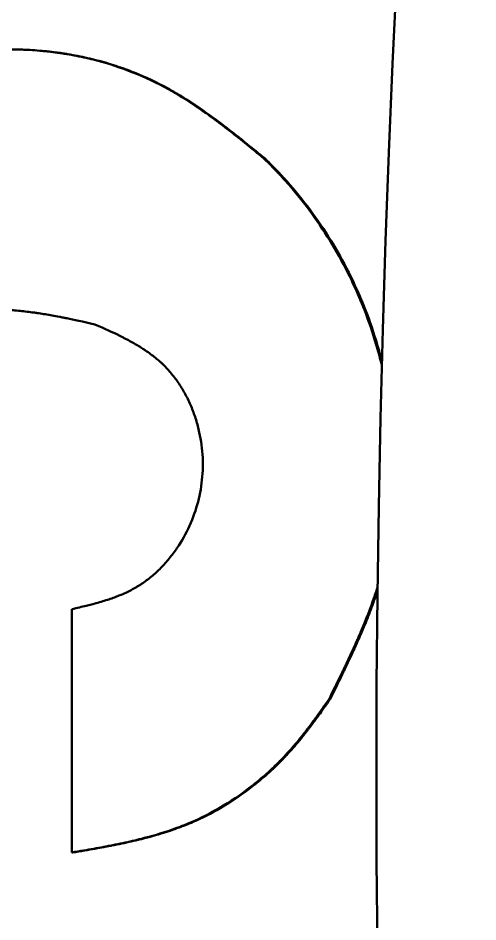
# Model space of a CAD drawing. Header units: millimetres. Extents: x 1510 to 10524, y 7125 to 13164.
# Drawn here: x 7916.518 to 7917.271, y 12629.398 to 12630.881 of the extents above; entities that cross this region are included whole.
import ezdxf

# ---------------------------------------------------------------- set-up
doc = ezdxf.new("R2010")
doc.units = ezdxf.units.MM
doc.header["$LTSCALE"] = 4
doc.layers.add('Visible (ISO)', color=7, linetype='Continuous', lineweight=50)

msp = doc.modelspace()

# ---------------------------------------------------------------- linework, layer by layer
at = {"layer": 'Visible (ISO)'}
for p, q in [((7916.5548, 12630.8271), (7916.5566, 12630.827)), ((7916.9224, 12630.6502), (7916.9206, 12630.6504)), ((7917.0291, 12629.7639), (7917.0274, 12629.7639)), ((7916.6073, 12629.5121), (7916.6056, 12629.5121))]:
    msp.add_line(p, q, dxfattribs=at)
msp.add_arc((7942.8048, 12629.6437), 25.7, 159.16048, 200.83952, dxfattribs=at)
msp.add_ellipse((7929.9985, 12629.6437), major_axis=(-0.0001, 76.875), ratio=0.174216, start_param=1.567316, end_param=1.572509, dxfattribs=at)
for points, knots in [([(7916.4526, 12630.8286), (7916.467, 12630.8289), (7916.4777, 12630.8292), (7916.4847, 12630.8293), (7916.4849, 12630.8293), (7916.4854, 12630.8293), (7916.4858, 12630.8293), (7916.4862, 12630.8293), (7916.4865, 12630.8293), (7916.4869, 12630.8293), (7916.4876, 12630.8293), (7916.4884, 12630.8293), (7916.4891, 12630.8293), (7916.4905, 12630.8293), (7916.4919, 12630.8294), (7916.4934, 12630.8294), (7916.4962, 12630.8294), (7916.4989, 12630.8294), (7916.5016, 12630.8294), (7916.5069, 12630.8294), (7916.512, 12630.8293), (7916.5168, 12630.8292), (7916.5174, 12630.8292), (7916.5181, 12630.8292), (7916.5188, 12630.8292), (7916.5195, 12630.8292), (7916.5202, 12630.8291), (7916.5209, 12630.8291), (7916.5222, 12630.8291), (7916.5236, 12630.829), (7916.5249, 12630.829), (7916.5276, 12630.8289), (7916.5304, 12630.8288), (7916.5331, 12630.8286), (7916.5385, 12630.8284), (7916.5438, 12630.828), (7916.5492, 12630.8276), (7916.5599, 12630.8268), (7916.5705, 12630.8256), (7916.581, 12630.8242), (7916.5837, 12630.8238), (7916.5865, 12630.8234), (7916.5892, 12630.823), (7916.592, 12630.8226), (7916.5947, 12630.8222), (7916.5974, 12630.8217), (7916.6028, 12630.8208), (7916.6082, 12630.8198), (7916.6135, 12630.8188), (7916.6242, 12630.8167), (7916.6347, 12630.8143), (7916.6452, 12630.8116), (7916.666, 12630.8061), (7916.6863, 12630.7995), (7916.706, 12630.7916), (7916.7258, 12630.7838), (7916.7452, 12630.7745), (7916.764, 12630.764), (7916.7652, 12630.7634), (7916.7662, 12630.7628), (7916.7673, 12630.7622), (7916.7684, 12630.7616), (7916.7695, 12630.7609), (7916.7706, 12630.7603), (7916.7728, 12630.759), (7916.775, 12630.7577), (7916.7772, 12630.7564), (7916.7817, 12630.7538), (7916.7862, 12630.751), (7916.7907, 12630.7482), (7916.7998, 12630.7425), (7916.809, 12630.7364), (7916.8183, 12630.7299), (7916.8189, 12630.7295), (7916.8193, 12630.7292), (7916.8198, 12630.7288), (7916.8203, 12630.7285), (7916.8208, 12630.7281), (7916.8213, 12630.7278), (7916.8223, 12630.7271), (7916.8233, 12630.7264), (7916.8243, 12630.7256), (7916.8263, 12630.7242), (7916.8284, 12630.7227), (7916.8305, 12630.7213), (7916.8346, 12630.7183), (7916.8388, 12630.7152), (7916.8431, 12630.7119), (7916.8518, 12630.7055), (7916.8608, 12630.6986), (7916.8701, 12630.6912), (7916.8707, 12630.6908), (7916.8709, 12630.6906), (7916.8713, 12630.6903), (7916.8717, 12630.69), (7916.8721, 12630.6897), (7916.8725, 12630.6894), (7916.8733, 12630.6887), (7916.8741, 12630.6881), (7916.875, 12630.6874), (7916.8767, 12630.686), (7916.8784, 12630.6846), (7916.8803, 12630.6832), (7916.8839, 12630.6802), (7916.8879, 12630.6771), (7916.8921, 12630.6737), (7916.9005, 12630.6669), (7916.91, 12630.6591), (7916.9206, 12630.6504)], [0, 0, 0, 0, 0.0625, 0.0625, 0.0625, 0.064453, 0.064453, 0.064453, 0.066406, 0.066406, 0.066406, 0.070312, 0.070312, 0.070312, 0.078125, 0.078125, 0.078125, 0.09375, 0.09375, 0.09375, 0.125, 0.125, 0.125, 0.128906, 0.128906, 0.128906, 0.132812, 0.132812, 0.132812, 0.140625, 0.140625, 0.140625, 0.15625, 0.15625, 0.15625, 0.1875, 0.1875, 0.1875, 0.25, 0.25, 0.25, 0.265625, 0.265625, 0.265625, 0.28125, 0.28125, 0.28125, 0.3125, 0.3125, 0.3125, 0.375, 0.375, 0.375, 0.5, 0.5, 0.5, 0.625, 0.625, 0.625, 0.632812, 0.632812, 0.632812, 0.640625, 0.640625, 0.640625, 0.65625, 0.65625, 0.65625, 0.6875, 0.6875, 0.6875, 0.75, 0.75, 0.75, 0.753906, 0.753906, 0.753906, 0.757812, 0.757812, 0.757812, 0.765625, 0.765625, 0.765625, 0.78125, 0.78125, 0.78125, 0.8125, 0.8125, 0.8125, 0.875, 0.875, 0.875, 0.878906, 0.878906, 0.878906, 0.882812, 0.882812, 0.882812, 0.890625, 0.890625, 0.890625, 0.90625, 0.90625, 0.90625, 0.9375, 0.9375, 0.9375, 1, 1, 1, 1]), ([(7916.5566, 12630.827), (7916.56, 12630.8267), (7916.5635, 12630.8263), (7916.5669, 12630.826), (7916.5722, 12630.8254), (7916.5773, 12630.8248), (7916.5828, 12630.824), (7916.5854, 12630.8237), (7916.5883, 12630.8233), (7916.591, 12630.8229), (7916.5937, 12630.8225), (7916.5964, 12630.822), (7916.5991, 12630.8216), (7916.6046, 12630.8207), (7916.6099, 12630.8197), (7916.6152, 12630.8186), (7916.6259, 12630.8165), (7916.6364, 12630.8141), (7916.6469, 12630.8114), (7916.6573, 12630.8087), (7916.6676, 12630.8057), (7916.6777, 12630.8023), (7916.6879, 12630.799), (7916.6985, 12630.7951), (7916.7077, 12630.7915), (7916.7262, 12630.7841), (7916.7448, 12630.7754), (7916.7635, 12630.7651), (7916.7643, 12630.7647), (7916.765, 12630.7643), (7916.7657, 12630.7639), (7916.7669, 12630.7632), (7916.7679, 12630.7627), (7916.769, 12630.762), (7916.7701, 12630.7614), (7916.7712, 12630.7608), (7916.7723, 12630.7602), (7916.7745, 12630.7589), (7916.7767, 12630.7576), (7916.779, 12630.7563), (7916.7832, 12630.7538), (7916.7875, 12630.7511), (7916.7917, 12630.7485), (7916.8005, 12630.743), (7916.8094, 12630.7371), (7916.8183, 12630.731), (7916.8189, 12630.7305), (7916.8196, 12630.7301), (7916.8201, 12630.7297), (7916.8206, 12630.7293), (7916.821, 12630.729), (7916.8215, 12630.7287), (7916.822, 12630.7283), (7916.8225, 12630.728), (7916.823, 12630.7276), (7916.824, 12630.727), (7916.825, 12630.7262), (7916.8261, 12630.7255), (7916.828, 12630.7241), (7916.8301, 12630.7226), (7916.8322, 12630.7211), (7916.8363, 12630.7181), (7916.8407, 12630.7149), (7916.8449, 12630.7118), (7916.8532, 12630.7056), (7916.8619, 12630.6989), (7916.871, 12630.6918), (7916.8713, 12630.6916), (7916.8717, 12630.6913), (7916.8718, 12630.6911), (7916.8724, 12630.6907), (7916.8726, 12630.6905), (7916.873, 12630.6902), (7916.8734, 12630.6899), (7916.8738, 12630.6895), (7916.8742, 12630.6892), (7916.875, 12630.6886), (7916.8758, 12630.6879), (7916.8767, 12630.6872), (7916.8783, 12630.686), (7916.8801, 12630.6846), (7916.882, 12630.683), (7916.8854, 12630.6803), (7916.8894, 12630.6771), (7916.8938, 12630.6735), (7916.9023, 12630.6666), (7916.9126, 12630.6583), (7916.9224, 12630.6502)], [0.1984765, 0.1984765, 0.1984765, 0.1984765, 0.21875, 0.21875, 0.21875, 0.25, 0.25, 0.25, 0.2651357, 0.2651357, 0.2651357, 0.2805214, 0.2805214, 0.2805214, 0.3118446, 0.3118446, 0.3118446, 0.3750122, 0.3750122, 0.3750122, 0.4375, 0.4375, 0.4375, 0.5, 0.5, 0.5, 0.625, 0.625, 0.625, 0.6298656, 0.6298656, 0.6298656, 0.6375061, 0.6375061, 0.6375061, 0.6449936, 0.6449936, 0.6449936, 0.6596991, 0.6596991, 0.6596991, 0.6875, 0.6875, 0.6875, 0.7460937, 0.7460937, 0.7460937, 0.75, 0.75, 0.75, 0.75451, 0.75451, 0.75451, 0.758825, 0.758825, 0.758825, 0.7670284, 0.7670284, 0.7670284, 0.7824237, 0.7824237, 0.7824237, 0.812512, 0.812512, 0.812512, 0.8730469, 0.8730469, 0.8730469, 0.875, 0.875, 0.875, 0.8806275, 0.8806275, 0.8806275, 0.8858464, 0.8858464, 0.8858464, 0.8954192, 0.8954192, 0.8954192, 0.9124125, 0.9124125, 0.9124125, 0.9423126, 0.9423126, 0.9423126, 1, 1, 1, 1]), ([(7916.9206, 12630.6504), (7916.9292, 12630.642), (7916.9361, 12630.6349), (7916.9416, 12630.6291), (7916.9419, 12630.6288), (7916.9424, 12630.6282), (7916.9429, 12630.6278), (7916.9433, 12630.6273), (7916.9437, 12630.6269), (7916.9441, 12630.6264), (7916.945, 12630.6255), (7916.9458, 12630.6246), (7916.9467, 12630.6237), (7916.9484, 12630.6219), (7916.9501, 12630.62), (7916.9517, 12630.6182), (7916.9551, 12630.6145), (7916.9584, 12630.6108), (7916.9617, 12630.607), (7916.9748, 12630.5919), (7916.9872, 12630.5762), (7916.9989, 12630.56), (7917.0225, 12630.5275), (7917.0433, 12630.4931), (7917.061, 12630.457), (7917.0654, 12630.4479), (7917.0696, 12630.4389), (7917.0736, 12630.4298), (7917.0776, 12630.4206), (7917.0815, 12630.4114), (7917.0851, 12630.402), (7917.0924, 12630.3834), (7917.0989, 12630.3643), (7917.1046, 12630.3449), (7917.1075, 12630.3352), (7917.1101, 12630.3256), (7917.1125, 12630.3159), (7917.1129, 12630.3146), (7917.1132, 12630.3134), (7917.1135, 12630.3121)], [0, 0, 0, 0, 0.03125, 0.03125, 0.03125, 0.0332031, 0.0332031, 0.0332031, 0.0351562, 0.0351562, 0.0351562, 0.0390625, 0.0390625, 0.0390625, 0.046875, 0.046875, 0.046875, 0.0625, 0.0625, 0.0625, 0.125, 0.125, 0.125, 0.25, 0.25, 0.25, 0.28125, 0.28125, 0.28125, 0.3125, 0.3125, 0.3125, 0.375, 0.375, 0.375, 0.40625, 0.40625, 0.40625, 0.4102352, 0.4102352, 0.4102352, 0.4102352]), ([(7916.9224, 12630.6502), (7916.9266, 12630.646), (7916.9305, 12630.6422), (7916.934, 12630.6386), (7916.937, 12630.6355), (7916.9398, 12630.6327), (7916.9423, 12630.6301), (7916.9426, 12630.6298), (7916.9429, 12630.6295), (7916.9433, 12630.629), (7916.9437, 12630.6287), (7916.9442, 12630.6281), (7916.9446, 12630.6277), (7916.945, 12630.6272), (7916.9455, 12630.6267), (7916.9459, 12630.6263), (7916.9468, 12630.6254), (7916.9476, 12630.6245), (7916.9484, 12630.6236), (7916.9502, 12630.6216), (7916.9519, 12630.6198), (7916.9535, 12630.6181), (7916.9568, 12630.6143), (7916.9599, 12630.6109), (7916.9634, 12630.6069), (7916.9765, 12630.5918), (7916.9889, 12630.5762), (7917.0007, 12630.5599), (7917.0125, 12630.5436), (7917.0236, 12630.5268), (7917.0339, 12630.5097), (7917.0442, 12630.4925), (7917.0539, 12630.4748), (7917.0627, 12630.4568), (7917.0671, 12630.4479), (7917.0713, 12630.4388), (7917.0754, 12630.4297), (7917.0794, 12630.4205), (7917.0832, 12630.4112), (7917.0868, 12630.4019), (7917.0941, 12630.3833), (7917.1007, 12630.364), (7917.1063, 12630.3448), (7917.1089, 12630.336), (7917.1114, 12630.3272), (7917.1136, 12630.3183)], [0, 0, 0, 0, 0.015625, 0.015625, 0.015625, 0.0292433, 0.0292433, 0.0292433, 0.03125, 0.03125, 0.03125, 0.0328366, 0.0328366, 0.0328366, 0.0344887, 0.0344887, 0.0344887, 0.0379968, 0.0379968, 0.0379968, 0.0458017, 0.0458017, 0.0458017, 0.0625, 0.0625, 0.0625, 0.125, 0.125, 0.125, 0.1875, 0.1875, 0.1875, 0.25, 0.25, 0.25, 0.2812966, 0.2812966, 0.2812966, 0.3125004, 0.3125004, 0.3125004, 0.375, 0.375, 0.375, 0.4035941, 0.4035941, 0.4035941, 0.4035941]), ([(7916.6437, 12630.3784), (7916.6237, 12630.3829), (7916.6084, 12630.3862), (7916.5978, 12630.3883), (7916.5975, 12630.3884), (7916.5967, 12630.3885), (7916.5962, 12630.3886), (7916.5957, 12630.3887), (7916.5952, 12630.3888), (7916.5946, 12630.3889), (7916.5936, 12630.3892), (7916.5926, 12630.3894), (7916.5915, 12630.3896), (7916.5895, 12630.39), (7916.5874, 12630.3904), (7916.5854, 12630.3908), (7916.5814, 12630.3915), (7916.5774, 12630.3923), (7916.5736, 12630.393), (7916.5659, 12630.3943), (7916.5586, 12630.3956), (7916.5517, 12630.3966), (7916.55, 12630.3969), (7916.5481, 12630.3971), (7916.5463, 12630.3974), (7916.5444, 12630.3977), (7916.5426, 12630.3979), (7916.5407, 12630.3981), (7916.537, 12630.3986), (7916.5333, 12630.3991), (7916.5296, 12630.3995), (7916.5221, 12630.4004), (7916.5144, 12630.4011), (7916.5067, 12630.4017), (7916.4912, 12630.4029), (7916.4753, 12630.4035), (7916.4589, 12630.4037), (7916.4584, 12630.4037), (7916.4581, 12630.4037), (7916.4576, 12630.4037), (7916.4572, 12630.4037), (7916.4568, 12630.4037), (7916.4563, 12630.4037), (7916.4555, 12630.4037), (7916.4546, 12630.4037), (7916.4537, 12630.4037), (7916.452, 12630.4037), (7916.4502, 12630.4037), (7916.4485, 12630.4037), (7916.4449, 12630.4037), (7916.4413, 12630.4037), (7916.4376, 12630.4036), (7916.4303, 12630.4035), (7916.4227, 12630.4033), (7916.4149, 12630.403), (7916.3993, 12630.4024), (7916.3828, 12630.4015), (7916.3653, 12630.4002), (7916.3647, 12630.4001), (7916.3644, 12630.4001), (7916.364, 12630.4001), (7916.3635, 12630.4), (7916.3631, 12630.4), (7916.3626, 12630.4), (7916.3618, 12630.3999), (7916.3609, 12630.3998), (7916.36, 12630.3998), (7916.3582, 12630.3996), (7916.3564, 12630.3995), (7916.3546, 12630.3993), (7916.3509, 12630.399), (7916.3471, 12630.3987), (7916.3432, 12630.3984), (7916.3353, 12630.3977), (7916.327, 12630.3969), (7916.3182, 12630.3961), (7916.3171, 12630.396), (7916.317, 12630.3959), (7916.3164, 12630.3959), (7916.3158, 12630.3958), (7916.3151, 12630.3958), (7916.3144, 12630.3957), (7916.313, 12630.3955), (7916.3115, 12630.3954), (7916.31, 12630.3952), (7916.3068, 12630.3949), (7916.3033, 12630.3946), (7916.2994, 12630.3942), (7916.2915, 12630.3934), (7916.2821, 12630.3924), (7916.2712, 12630.3913)], [0, 0, 0, 0, 0.125, 0.125, 0.125, 0.128906, 0.128906, 0.128906, 0.132812, 0.132812, 0.132812, 0.140625, 0.140625, 0.140625, 0.15625, 0.15625, 0.15625, 0.1875, 0.1875, 0.1875, 0.25, 0.25, 0.25, 0.265625, 0.265625, 0.265625, 0.28125, 0.28125, 0.28125, 0.3125, 0.3125, 0.3125, 0.375, 0.375, 0.375, 0.5, 0.5, 0.5, 0.503906, 0.503906, 0.503906, 0.507812, 0.507812, 0.507812, 0.515625, 0.515625, 0.515625, 0.53125, 0.53125, 0.53125, 0.5625, 0.5625, 0.5625, 0.625, 0.625, 0.625, 0.75, 0.75, 0.75, 0.753906, 0.753906, 0.753906, 0.757812, 0.757812, 0.757812, 0.765625, 0.765625, 0.765625, 0.78125, 0.78125, 0.78125, 0.8125, 0.8125, 0.8125, 0.875, 0.875, 0.875, 0.882812, 0.882812, 0.882812, 0.890625, 0.890625, 0.890625, 0.90625, 0.90625, 0.90625, 0.9375, 0.9375, 0.9375, 1, 1, 1, 1]), ([(7916.6057, 12629.9113), (7916.6146, 12629.9133), (7916.6223, 12629.9152), (7916.6324, 12629.9176), (7916.6354, 12629.9184), (7916.6396, 12629.9195), (7916.6409, 12629.9198), (7916.6428, 12629.9203), (7916.6439, 12629.9206), (7916.6449, 12629.9209), (7916.6455, 12629.921), (7916.6455, 12629.921), (7916.6531, 12629.9231), (7916.66, 12629.9252), (7916.6696, 12629.9284), (7916.6727, 12629.9295), (7916.6772, 12629.9311), (7916.6798, 12629.9321), (7916.6823, 12629.9331), (7916.6837, 12629.9337), (7916.684, 12629.9338), (7916.691, 12629.9366), (7916.6972, 12629.9395), (7916.7061, 12629.9442), (7916.709, 12629.9459), (7916.7133, 12629.9484), (7916.7147, 12629.9492), (7916.7174, 12629.951), (7916.7187, 12629.9518), (7916.7257, 12629.9565), (7916.7311, 12629.9605), (7916.7389, 12629.9671), (7916.7415, 12629.9693), (7916.7466, 12629.974), (7916.7492, 12629.9765), (7916.7565, 12629.9839), (7916.7611, 12629.989), (7916.7699, 12629.9998), (7916.7741, 12630.0055), (7916.786, 12630.0229), (7916.7929, 12630.0352), (7916.8102, 12630.0736), (7916.8172, 12630.1003), (7916.8207, 12630.1424), (7916.8207, 12630.1564), (7916.8182, 12630.1841), (7916.8158, 12630.1978), (7916.8104, 12630.2185), (7916.8083, 12630.2252), (7916.8047, 12630.2351), (7916.8035, 12630.2384), (7916.8008, 12630.2449), (7916.7994, 12630.248), (7916.795, 12630.2577), (7916.7917, 12630.2639), (7916.7848, 12630.2759), (7916.7811, 12630.2816), (7916.7731, 12630.2927), (7916.7688, 12630.298), (7916.762, 12630.3056), (7916.7597, 12630.308), (7916.7562, 12630.3116), (7916.755, 12630.3128), (7916.7531, 12630.3145), (7916.7525, 12630.3151), (7916.7513, 12630.3162), (7916.7506, 12630.3168), (7916.7454, 12630.3215), (7916.7403, 12630.3256), (7916.7322, 12630.3316), (7916.7294, 12630.3335), (7916.7251, 12630.3365), (7916.7225, 12630.3382), (7916.7199, 12630.3398), (7916.7184, 12630.3408), (7916.7179, 12630.3411), (7916.7125, 12630.3445), (7916.7069, 12630.3477), (7916.6979, 12630.3526), (7916.6948, 12630.3543), (7916.69, 12630.3567), (7916.6869, 12630.3583), (7916.6837, 12630.3599), (7916.682, 12630.3607), (7916.6817, 12630.3609), (7916.673, 12630.3651), (7916.6604, 12630.3709), (7916.6437, 12630.3784)], [0, 0, 0, 0, 0.03125, 0.03125, 0.046875, 0.046875, 0.054688, 0.054688, 0.058594, 0.061523, 0.061523, 0.0625, 0.0625, 0.09375, 0.09375, 0.109375, 0.109375, 0.117188, 0.123047, 0.123047, 0.125, 0.125, 0.15625, 0.15625, 0.171875, 0.171875, 0.179688, 0.179688, 0.1875, 0.1875, 0.21875, 0.21875, 0.234375, 0.234375, 0.25, 0.25, 0.28125, 0.28125, 0.3125, 0.3125, 0.375, 0.375, 0.5, 0.5, 0.5625, 0.5625, 0.625, 0.625, 0.65625, 0.65625, 0.671875, 0.671875, 0.6875, 0.6875, 0.71875, 0.71875, 0.75, 0.75, 0.78125, 0.78125, 0.796875, 0.796875, 0.804688, 0.804688, 0.808594, 0.808594, 0.8125, 0.8125, 0.84375, 0.84375, 0.859375, 0.859375, 0.867188, 0.873047, 0.873047, 0.875, 0.875, 0.90625, 0.90625, 0.921875, 0.921875, 0.929688, 0.936523, 0.936523, 0.9375, 0.9375, 1, 1, 1, 1]), ([(7917.1066, 12629.947), (7917.105, 12629.9421), (7917.1033, 12629.9371), (7917.1016, 12629.932), (7917.0951, 12629.9132), (7917.0875, 12629.8936), (7917.0788, 12629.8732), (7917.0785, 12629.8726), (7917.0783, 12629.8721), (7917.0781, 12629.8716), (7917.0779, 12629.8711), (7917.0777, 12629.8706), (7917.0774, 12629.8701), (7917.077, 12629.869), (7917.0765, 12629.8679), (7917.0761, 12629.8669), (7917.0751, 12629.8648), (7917.0742, 12629.8626), (7917.0732, 12629.8604), (7917.0713, 12629.8561), (7917.0693, 12629.8516), (7917.0672, 12629.847), (7917.0631, 12629.8379), (7917.0586, 12629.8283), (7917.0539, 12629.8183), (7917.0536, 12629.8177), (7917.0534, 12629.8174), (7917.0532, 12629.817), (7917.053, 12629.8166), (7917.0528, 12629.8161), (7917.0526, 12629.8157), (7917.0522, 12629.8148), (7917.0517, 12629.8139), (7917.0513, 12629.8129), (7917.0504, 12629.8111), (7917.0495, 12629.8092), (7917.0485, 12629.8072), (7917.0466, 12629.8032), (7917.0445, 12629.7989), (7917.0423, 12629.7944), (7917.0379, 12629.7853), (7917.0329, 12629.7752), (7917.0274, 12629.7639)], [0.7957285, 0.7957285, 0.7957285, 0.7957285, 0.8125, 0.8125, 0.8125, 0.875, 0.875, 0.875, 0.8769531, 0.8769531, 0.8769531, 0.8789062, 0.8789062, 0.8789062, 0.8828125, 0.8828125, 0.8828125, 0.890625, 0.890625, 0.890625, 0.90625, 0.90625, 0.90625, 0.9375, 0.9375, 0.9375, 0.9394531, 0.9394531, 0.9394531, 0.9414062, 0.9414062, 0.9414062, 0.9453125, 0.9453125, 0.9453125, 0.953125, 0.953125, 0.953125, 0.96875, 0.96875, 0.96875, 1, 1, 1, 1]), ([(7917.1065, 12629.9414), (7917.1055, 12629.9383), (7917.1044, 12629.9351), (7917.1033, 12629.932), (7917.1001, 12629.9226), (7917.0966, 12629.9129), (7917.0928, 12629.9031), (7917.0892, 12629.8939), (7917.0854, 12629.8846), (7917.0813, 12629.8751), (7917.0811, 12629.8744), (7917.0807, 12629.8737), (7917.0805, 12629.8732), (7917.0803, 12629.8725), (7917.0801, 12629.8721), (7917.0799, 12629.8716), (7917.0796, 12629.8711), (7917.0794, 12629.8706), (7917.0792, 12629.87), (7917.0787, 12629.869), (7917.0783, 12629.868), (7917.0778, 12629.8669), (7917.0769, 12629.8648), (7917.076, 12629.8626), (7917.075, 12629.8604), (7917.073, 12629.856), (7917.071, 12629.8514), (7917.069, 12629.847), (7917.0651, 12629.8384), (7917.0609, 12629.8295), (7917.0565, 12629.8202), (7917.0562, 12629.8195), (7917.0558, 12629.8187), (7917.0556, 12629.8183), (7917.0553, 12629.8177), (7917.0552, 12629.8174), (7917.055, 12629.817), (7917.0548, 12629.8166), (7917.0546, 12629.8161), (7917.0543, 12629.8157), (7917.0539, 12629.8148), (7917.0535, 12629.8139), (7917.053, 12629.8129), (7917.0522, 12629.8112), (7917.0513, 12629.8093), (7917.0503, 12629.8072), (7917.0484, 12629.8034), (7917.0464, 12629.7991), (7917.0441, 12629.7944), (7917.0396, 12629.7852), (7917.0342, 12629.7743), (7917.0291, 12629.7639)], [0.8021098, 0.8021098, 0.8021098, 0.8021098, 0.8125028, 0.8125028, 0.8125028, 0.84375, 0.84375, 0.84375, 0.8730469, 0.8730469, 0.8730469, 0.875, 0.875, 0.875, 0.8773222, 0.8773222, 0.8773222, 0.8795197, 0.8795197, 0.8795197, 0.8836524, 0.8836524, 0.8836524, 0.8913183, 0.8913183, 0.8913183, 0.9062545, 0.9062545, 0.9062545, 0.9355469, 0.9355469, 0.9355469, 0.9375, 0.9375, 0.9375, 0.9402352, 0.9402352, 0.9402352, 0.942793, 0.942793, 0.942793, 0.9475222, 0.9475222, 0.9475222, 0.9559926, 0.9559926, 0.9559926, 0.9710063, 0.9710063, 0.9710063, 1, 1, 1, 1]), ([(7917.0274, 12629.7639), (7917.0196, 12629.7529), (7917.0135, 12629.7442), (7917.0089, 12629.7378), (7917.0088, 12629.7376), (7917.0085, 12629.7372), (7917.0083, 12629.7369), (7917.0081, 12629.7366), (7917.0079, 12629.7364), (7917.0076, 12629.7361), (7917.0072, 12629.7355), (7917.0068, 12629.7349), (7917.0064, 12629.7343), (7917.0055, 12629.7331), (7917.0047, 12629.732), (7917.0039, 12629.7309), (7917.0022, 12629.7286), (7917.0006, 12629.7264), (7916.999, 12629.7243), (7916.9959, 12629.72), (7916.9928, 12629.716), (7916.9899, 12629.7122), (7916.9896, 12629.7117), (7916.9891, 12629.7111), (7916.9886, 12629.7105), (7916.9882, 12629.7099), (7916.9878, 12629.7094), (7916.9873, 12629.7088), (7916.9865, 12629.7077), (7916.9856, 12629.7066), (7916.9848, 12629.7055), (7916.983, 12629.7033), (7916.9813, 12629.7012), (7916.9796, 12629.699), (7916.9761, 12629.6948), (7916.9726, 12629.6906), (7916.9691, 12629.6866), (7916.9622, 12629.6785), (7916.9552, 12629.6709), (7916.9482, 12629.6637), (7916.9473, 12629.6628), (7916.9463, 12629.6618), (7916.9453, 12629.6608), (7916.9444, 12629.6599), (7916.9434, 12629.6589), (7916.9425, 12629.6579), (7916.9405, 12629.656), (7916.9386, 12629.6542), (7916.9366, 12629.6523), (7916.9327, 12629.6486), (7916.9288, 12629.6449), (7916.9248, 12629.6413), (7916.9168, 12629.6341), (7916.9086, 12629.6273), (7916.9001, 12629.6207), (7916.8833, 12629.6076), (7916.8657, 12629.5956), (7916.8472, 12629.5849), (7916.8288, 12629.5742), (7916.8098, 12629.5649), (7916.7902, 12629.5571), (7916.789, 12629.5566), (7916.7879, 12629.5562), (7916.7867, 12629.5557), (7916.7856, 12629.5553), (7916.7844, 12629.5548), (7916.7833, 12629.5544), (7916.7809, 12629.5535), (7916.7786, 12629.5526), (7916.7762, 12629.5518), (7916.7714, 12629.55), (7916.7665, 12629.5483), (7916.7615, 12629.5467), (7916.7515, 12629.5434), (7916.7411, 12629.5403), (7916.7302, 12629.5374), (7916.7296, 12629.5372), (7916.7291, 12629.5371), (7916.7285, 12629.5369), (7916.728, 12629.5368), (7916.7274, 12629.5366), (7916.7268, 12629.5365), (7916.7257, 12629.5362), (7916.7245, 12629.5359), (7916.7233, 12629.5356), (7916.721, 12629.535), (7916.7186, 12629.5344), (7916.7162, 12629.5338), (7916.7114, 12629.5326), (7916.7064, 12629.5314), (7916.7012, 12629.5302), (7916.6909, 12629.5279), (7916.68, 12629.5256), (7916.6684, 12629.5233), (7916.6677, 12629.5232), (7916.6675, 12629.5232), (7916.667, 12629.5231), (7916.6666, 12629.523), (7916.6661, 12629.5229), (7916.6657, 12629.5228), (7916.6647, 12629.5226), (7916.6637, 12629.5224), (7916.6627, 12629.5222), (7916.6608, 12629.5219), (7916.6587, 12629.5215), (7916.6565, 12629.5211), (7916.6521, 12629.5202), (7916.6472, 12629.5194), (7916.642, 12629.5184), (7916.6315, 12629.5166), (7916.6194, 12629.5144), (7916.6056, 12629.5121)], [0, 0, 0, 0, 0.0625, 0.0625, 0.0625, 0.064453, 0.064453, 0.064453, 0.066406, 0.066406, 0.066406, 0.070312, 0.070312, 0.070312, 0.078125, 0.078125, 0.078125, 0.09375, 0.09375, 0.09375, 0.125, 0.125, 0.125, 0.128906, 0.128906, 0.128906, 0.132812, 0.132812, 0.132812, 0.140625, 0.140625, 0.140625, 0.15625, 0.15625, 0.15625, 0.1875, 0.1875, 0.1875, 0.25, 0.25, 0.25, 0.257812, 0.257812, 0.257812, 0.265625, 0.265625, 0.265625, 0.28125, 0.28125, 0.28125, 0.3125, 0.3125, 0.3125, 0.375, 0.375, 0.375, 0.5, 0.5, 0.5, 0.625, 0.625, 0.625, 0.632812, 0.632812, 0.632812, 0.640625, 0.640625, 0.640625, 0.65625, 0.65625, 0.65625, 0.6875, 0.6875, 0.6875, 0.75, 0.75, 0.75, 0.753906, 0.753906, 0.753906, 0.757812, 0.757812, 0.757812, 0.765625, 0.765625, 0.765625, 0.78125, 0.78125, 0.78125, 0.8125, 0.8125, 0.8125, 0.875, 0.875, 0.875, 0.878906, 0.878906, 0.878906, 0.882812, 0.882812, 0.882812, 0.890625, 0.890625, 0.890625, 0.90625, 0.90625, 0.90625, 0.9375, 0.9375, 0.9375, 1, 1, 1, 1]), ([(7917.0291, 12629.7639), (7917.0223, 12629.7541), (7917.0148, 12629.7436), (7917.0107, 12629.7378), (7917.0105, 12629.7376), (7917.0102, 12629.7372), (7917.01, 12629.7369), (7917.0098, 12629.7366), (7917.0096, 12629.7363), (7917.0094, 12629.736), (7917.0089, 12629.7354), (7917.0085, 12629.7349), (7917.0081, 12629.7343), (7917.0073, 12629.7331), (7917.0064, 12629.732), (7917.0056, 12629.7309), (7917.0039, 12629.7286), (7917.0023, 12629.7264), (7917.0008, 12629.7243), (7917.0002, 12629.7235), (7916.9997, 12629.7228), (7916.9992, 12629.7221), (7916.9978, 12629.7203), (7916.9965, 12629.7185), (7916.9953, 12629.7169), (7916.9942, 12629.7154), (7916.9931, 12629.714), (7916.9921, 12629.7127), (7916.9917, 12629.7122), (7916.9911, 12629.7114), (7916.9904, 12629.7105), (7916.9899, 12629.7099), (7916.9895, 12629.7094), (7916.9891, 12629.7088), (7916.9882, 12629.7077), (7916.9873, 12629.7066), (7916.9865, 12629.7055), (7916.9847, 12629.7032), (7916.983, 12629.7011), (7916.9813, 12629.699), (7916.9778, 12629.6947), (7916.9745, 12629.6908), (7916.9709, 12629.6866), (7916.9674, 12629.6825), (7916.9639, 12629.6786), (7916.9604, 12629.6748), (7916.9587, 12629.6729), (7916.9569, 12629.671), (7916.9552, 12629.6692), (7916.9534, 12629.6673), (7916.9518, 12629.6657), (7916.9499, 12629.6637), (7916.949, 12629.6628), (7916.948, 12629.6618), (7916.9471, 12629.6608), (7916.9461, 12629.6598), (7916.9451, 12629.6589), (7916.9442, 12629.6579), (7916.9422, 12629.656), (7916.9403, 12629.6541), (7916.9384, 12629.6523), (7916.9344, 12629.6485), (7916.9305, 12629.6448), (7916.9265, 12629.6413), (7916.9183, 12629.634), (7916.9102, 12629.6272), (7916.9019, 12629.6207), (7916.885, 12629.6076), (7916.8678, 12629.5959), (7916.849, 12629.5849), (7916.8344, 12629.5765), (7916.8195, 12629.5689), (7916.8042, 12629.5623), (7916.8002, 12629.5605), (7916.7958, 12629.5586), (7916.7919, 12629.5571), (7916.7907, 12629.5566), (7916.7896, 12629.5562), (7916.7885, 12629.5557), (7916.7873, 12629.5553), (7916.7862, 12629.5549), (7916.785, 12629.5544), (7916.7827, 12629.5535), (7916.7803, 12629.5527), (7916.7779, 12629.5518), (7916.7731, 12629.55), (7916.7682, 12629.5483), (7916.7633, 12629.5467), (7916.7583, 12629.5451), (7916.7532, 12629.5435), (7916.748, 12629.5419), (7916.7434, 12629.5406), (7916.7387, 12629.5392), (7916.734, 12629.538), (7916.7333, 12629.5378), (7916.7325, 12629.5376), (7916.732, 12629.5374), (7916.7313, 12629.5372), (7916.7309, 12629.5371), (7916.7303, 12629.537), (7916.7297, 12629.5368), (7916.7291, 12629.5367), (7916.7286, 12629.5365), (7916.7274, 12629.5362), (7916.7263, 12629.5359), (7916.7251, 12629.5356), (7916.7228, 12629.535), (7916.7204, 12629.5344), (7916.7179, 12629.5338), (7916.7131, 12629.5326), (7916.7079, 12629.5314), (7916.703, 12629.5302), (7916.693, 12629.528), (7916.6824, 12629.5257), (7916.6712, 12629.5236), (7916.6709, 12629.5235), (7916.6704, 12629.5234), (7916.6701, 12629.5233), (7916.6695, 12629.5232), (7916.6693, 12629.5232), (7916.6688, 12629.5231), (7916.6683, 12629.523), (7916.6679, 12629.5229), (7916.6674, 12629.5228), (7916.6665, 12629.5226), (7916.6655, 12629.5225), (7916.6645, 12629.5223), (7916.6626, 12629.5219), (7916.6605, 12629.5215), (7916.6582, 12629.5211), (7916.6541, 12629.5203), (7916.6492, 12629.5194), (7916.6437, 12629.5184), (7916.6331, 12629.5165), (7916.62, 12629.5142), (7916.6073, 12629.5121)], [0, 0, 0, 0, 0.053962, 0.053962, 0.053962, 0.055832, 0.055832, 0.055832, 0.057749, 0.057749, 0.057749, 0.061756, 0.061756, 0.061756, 0.070199, 0.070199, 0.070199, 0.087569, 0.087569, 0.087569, 0.09375, 0.09375, 0.09375, 0.109375, 0.109375, 0.109375, 0.123047, 0.123047, 0.123047, 0.128347, 0.128347, 0.128347, 0.131805, 0.131805, 0.131805, 0.139051, 0.139051, 0.139051, 0.154725, 0.154725, 0.154725, 0.187497, 0.187497, 0.187497, 0.21875, 0.21875, 0.21875, 0.234375, 0.234375, 0.234375, 0.25, 0.25, 0.25, 0.257235, 0.257235, 0.257235, 0.264534, 0.264534, 0.264534, 0.279316, 0.279316, 0.279316, 0.309569, 0.309569, 0.309569, 0.372279, 0.372279, 0.372279, 0.5, 0.5, 0.5, 0.598598, 0.598598, 0.598598, 0.625, 0.625, 0.625, 0.633247, 0.633247, 0.633247, 0.641249, 0.641249, 0.641249, 0.656792, 0.656792, 0.656792, 0.687511, 0.687511, 0.687511, 0.71875, 0.71875, 0.71875, 0.746094, 0.746094, 0.746094, 0.75, 0.75, 0.75, 0.754568, 0.754568, 0.754568, 0.758919, 0.758919, 0.758919, 0.767153, 0.767153, 0.767153, 0.782529, 0.782529, 0.782529, 0.812532, 0.812532, 0.812532, 0.873047, 0.873047, 0.873047, 0.875, 0.875, 0.875, 0.880995, 0.880995, 0.880995, 0.886443, 0.886443, 0.886443, 0.896254, 0.896254, 0.896254, 0.913339, 0.913339, 0.913339, 0.942954, 0.942954, 0.942954, 1, 1, 1, 1])]:
    msp.add_open_spline(points, degree=3, knots=knots, dxfattribs=at)

doc.saveas('drawing.dxf')
